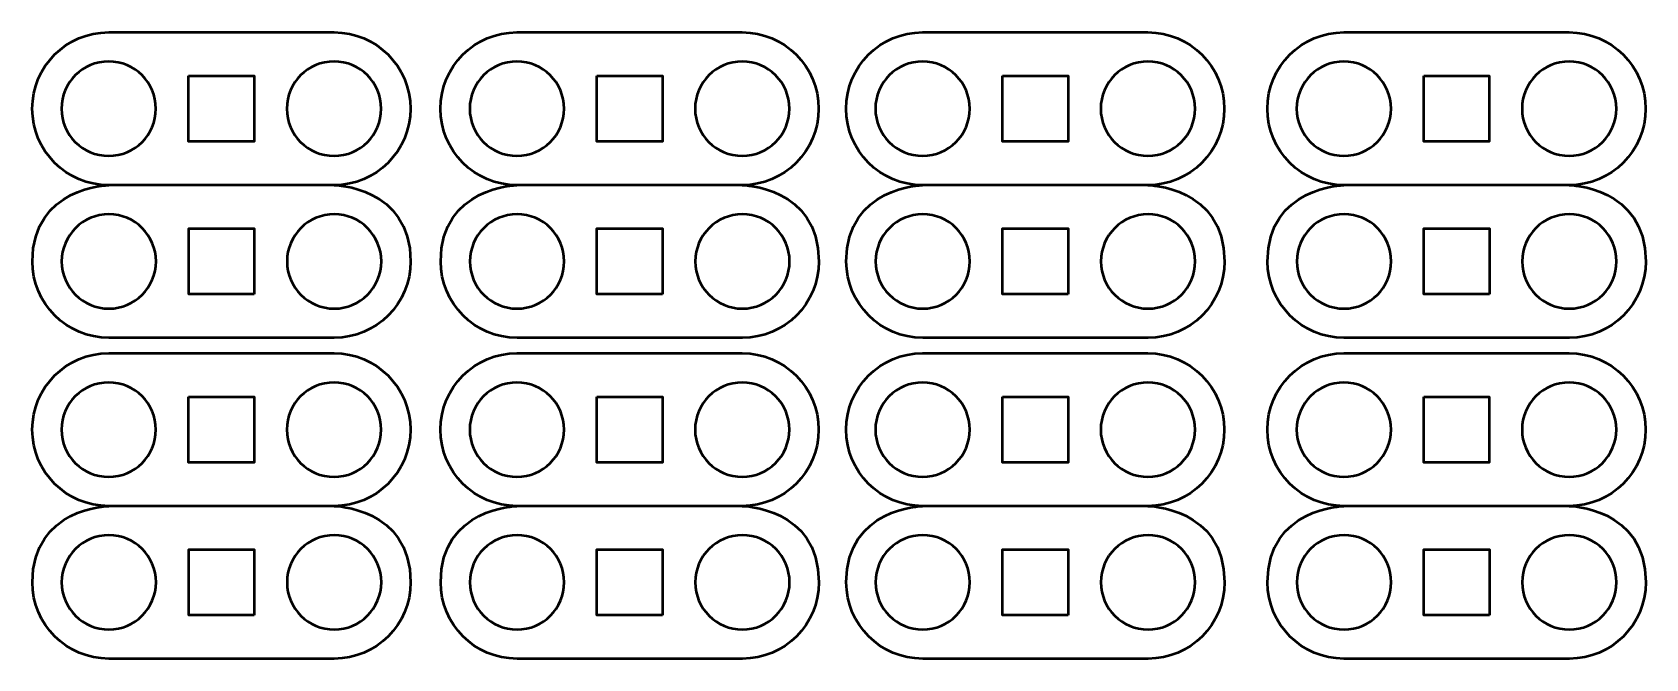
# Model space of a CAD drawing. Header units: inches. Extents: x 589 to 2016, y -1839 to -951.
# Drawn here: x 1224.2 to 1298.1, y -1502.8 to -1474.2 of the extents above; entities that cross this region are included whole.
import ezdxf

# ---------------------------------------------------------------- set-up
doc = ezdxf.new("R2010")
doc.units = ezdxf.units.IN
doc.header["$MEASUREMENT"] = 0
doc.layers.add('Layer 1', color=7, linetype='Continuous')

# ---------------------------------------------------------------- blocks, each defined once
blk = doc.blocks.new('block 27')
at = {"layer": 'Layer 1', "color": 18, "lineweight": 50, "true_color": 0x010101}
for points in [[(1231.382, -1476.152), (1234.386, -1476.152), (1234.386, -1479.156), (1231.382, -1479.156), (1231.382, -1476.152)], [(1238.045, -1481.154), (1227.724, -1481.154)], [(1234.395, -1486.147), (1231.389, -1486.147), (1231.389, -1483.142), (1234.395, -1483.142), (1234.395, -1486.147)]]:
    blk.add_lwpolyline(points, dxfattribs=at)
for points, knots in [([(1238.045, -1481.154), (1239.978, -1481.154), (1241.544, -1479.588), (1241.544, -1477.655), (1241.544, -1475.721), (1239.978, -1474.156), (1238.045, -1474.156), (1238.045, -1474.156), (1227.724, -1474.156), (1227.724, -1474.156), (1225.791, -1474.156), (1224.225, -1475.721), (1224.225, -1477.655), (1224.225, -1479.587), (1225.79, -1481.154), (1227.724, -1481.154), (1227.724, -1481.154), (1224.232, -1481.233), (1224.232, -1484.645), (1224.232, -1486.578), (1225.798, -1488.145), (1227.731, -1488.145), (1227.731, -1488.145), (1238.054, -1488.145), (1238.054, -1488.145), (1239.987, -1488.145), (1241.553, -1486.579), (1241.553, -1484.645), (1241.552, -1481.201), (1238.045, -1481.154), (1238.045, -1481.154)], [0, 0, 0, 0, 1, 1, 1, 2, 2, 2, 3, 3, 3, 4, 4, 4, 5, 5, 5, 6, 6, 6, 7, 7, 7, 8, 8, 8, 9, 9, 9, 10, 10, 10, 10]), ([(1225.564, -1477.655), (1225.564, -1476.461), (1226.531, -1475.494), (1227.724, -1475.494), (1228.918, -1475.494), (1229.885, -1476.461), (1229.885, -1477.655), (1229.885, -1478.848), (1228.918, -1479.815), (1227.724, -1479.815), (1226.531, -1479.815), (1225.564, -1478.848), (1225.564, -1477.655)], [0, 0, 0, 0, 1, 1, 1, 2, 2, 2, 3, 3, 3, 4, 4, 4, 4]), ([(1238.045, -1475.494), (1239.24, -1475.494), (1240.206, -1476.461), (1240.206, -1477.655), (1240.206, -1478.848), (1239.24, -1479.815), (1238.045, -1479.815), (1236.851, -1479.815), (1235.885, -1478.848), (1235.885, -1477.655), (1235.885, -1476.461), (1236.851, -1475.494), (1238.045, -1475.494)], [0, 0, 0, 0, 1, 1, 1, 2, 2, 2, 3, 3, 3, 4, 4, 4, 4]), ([(1227.732, -1486.808), (1226.538, -1486.808), (1225.571, -1485.84), (1225.571, -1484.646), (1225.571, -1483.453), (1226.538, -1482.486), (1227.732, -1482.486), (1228.927, -1482.486), (1229.892, -1483.453), (1229.892, -1484.646), (1229.892, -1485.839), (1228.926, -1486.808), (1227.732, -1486.808)], [0, 0, 0, 0, 1, 1, 1, 2, 2, 2, 3, 3, 3, 4, 4, 4, 4]), ([(1238.053, -1486.808), (1236.858, -1486.808), (1235.893, -1485.84), (1235.893, -1484.646), (1235.893, -1483.453), (1236.858, -1482.486), (1238.053, -1482.486), (1239.247, -1482.486), (1240.213, -1483.453), (1240.213, -1484.646), (1240.213, -1485.839), (1239.246, -1486.808), (1238.053, -1486.808)], [0, 0, 0, 0, 1, 1, 1, 2, 2, 2, 3, 3, 3, 4, 4, 4, 4])]:
    blk.add_open_spline(points, degree=3, knots=knots, dxfattribs=at)
blk = doc.blocks.new('block 28')
at = {"layer": 'Layer 1', "color": 18, "lineweight": 50, "true_color": 0x010101}
for points in [[(1250.08, -1476.152), (1253.083, -1476.152), (1253.083, -1479.156), (1250.08, -1479.156), (1250.08, -1476.152)], [(1256.742, -1481.154), (1246.421, -1481.154)], [(1253.092, -1486.147), (1250.086, -1486.147), (1250.086, -1483.142), (1253.092, -1483.142), (1253.092, -1486.147)]]:
    blk.add_lwpolyline(points, dxfattribs=at)
for points, knots in [([(1256.742, -1481.154), (1258.675, -1481.154), (1260.241, -1479.588), (1260.241, -1477.655), (1260.241, -1475.721), (1258.675, -1474.156), (1256.742, -1474.156), (1256.742, -1474.156), (1246.421, -1474.156), (1246.421, -1474.156), (1244.488, -1474.156), (1242.922, -1475.721), (1242.922, -1477.655), (1242.922, -1479.587), (1244.488, -1481.154), (1246.421, -1481.154), (1246.421, -1481.154), (1242.93, -1481.233), (1242.93, -1484.645), (1242.93, -1486.578), (1244.495, -1488.145), (1246.428, -1488.145), (1246.428, -1488.145), (1256.752, -1488.145), (1256.752, -1488.145), (1258.684, -1488.145), (1260.251, -1486.579), (1260.251, -1484.645), (1260.249, -1481.201), (1256.742, -1481.154), (1256.742, -1481.154)], [0, 0, 0, 0, 1, 1, 1, 2, 2, 2, 3, 3, 3, 4, 4, 4, 5, 5, 5, 6, 6, 6, 7, 7, 7, 8, 8, 8, 9, 9, 9, 10, 10, 10, 10]), ([(1244.261, -1477.655), (1244.261, -1476.461), (1245.228, -1475.494), (1246.421, -1475.494), (1247.615, -1475.494), (1248.582, -1476.461), (1248.582, -1477.655), (1248.582, -1478.848), (1247.615, -1479.815), (1246.421, -1479.815), (1245.229, -1479.815), (1244.261, -1478.848), (1244.261, -1477.655)], [0, 0, 0, 0, 1, 1, 1, 2, 2, 2, 3, 3, 3, 4, 4, 4, 4]), ([(1256.742, -1475.494), (1257.935, -1475.494), (1258.903, -1476.461), (1258.903, -1477.655), (1258.903, -1478.848), (1257.935, -1479.815), (1256.742, -1479.815), (1255.548, -1479.815), (1254.582, -1478.848), (1254.582, -1477.655), (1254.582, -1476.461), (1255.549, -1475.494), (1256.742, -1475.494)], [0, 0, 0, 0, 1, 1, 1, 2, 2, 2, 3, 3, 3, 4, 4, 4, 4]), ([(1246.429, -1486.808), (1245.235, -1486.808), (1244.268, -1485.84), (1244.268, -1484.646), (1244.268, -1483.453), (1245.235, -1482.486), (1246.429, -1482.486), (1247.624, -1482.486), (1248.589, -1483.453), (1248.589, -1484.646), (1248.589, -1485.839), (1247.623, -1486.808), (1246.429, -1486.808)], [0, 0, 0, 0, 1, 1, 1, 2, 2, 2, 3, 3, 3, 4, 4, 4, 4]), ([(1256.75, -1486.808), (1255.554, -1486.808), (1254.591, -1485.84), (1254.591, -1484.646), (1254.591, -1483.453), (1255.554, -1482.486), (1256.75, -1482.486), (1257.944, -1482.486), (1258.911, -1483.453), (1258.911, -1484.646), (1258.911, -1485.839), (1257.944, -1486.808), (1256.75, -1486.808)], [0, 0, 0, 0, 1, 1, 1, 2, 2, 2, 3, 3, 3, 4, 4, 4, 4])]:
    blk.add_open_spline(points, degree=3, knots=knots, dxfattribs=at)
blk = doc.blocks.new('block 29')
at = {"layer": 'Layer 1', "color": 18, "lineweight": 50, "true_color": 0x010101}
for points in [[(1268.659, -1476.152), (1271.663, -1476.152), (1271.663, -1479.156), (1268.659, -1479.156), (1268.659, -1476.152)], [(1275.322, -1481.154), (1265.001, -1481.154)], [(1271.671, -1486.147), (1268.665, -1486.147), (1268.665, -1483.142), (1271.671, -1483.142), (1271.671, -1486.147)]]:
    blk.add_lwpolyline(points, dxfattribs=at)
for points, knots in [([(1275.322, -1481.154), (1277.255, -1481.154), (1278.821, -1479.588), (1278.821, -1477.655), (1278.821, -1475.721), (1277.255, -1474.156), (1275.322, -1474.156), (1275.322, -1474.156), (1265.001, -1474.156), (1265.001, -1474.156), (1263.068, -1474.156), (1261.502, -1475.721), (1261.502, -1477.655), (1261.502, -1479.587), (1263.067, -1481.154), (1265.001, -1481.154), (1265.001, -1481.154), (1261.509, -1481.233), (1261.509, -1484.645), (1261.509, -1486.578), (1263.075, -1488.145), (1265.008, -1488.145), (1265.008, -1488.145), (1275.33, -1488.145), (1275.33, -1488.145), (1277.263, -1488.145), (1278.828, -1486.579), (1278.828, -1484.645), (1278.828, -1481.201), (1275.322, -1481.154), (1275.322, -1481.154)], [0, 0, 0, 0, 1, 1, 1, 2, 2, 2, 3, 3, 3, 4, 4, 4, 5, 5, 5, 6, 6, 6, 7, 7, 7, 8, 8, 8, 9, 9, 9, 10, 10, 10, 10]), ([(1262.841, -1477.655), (1262.841, -1476.461), (1263.807, -1475.494), (1265.001, -1475.494), (1266.194, -1475.494), (1267.161, -1476.461), (1267.161, -1477.655), (1267.161, -1478.848), (1266.194, -1479.815), (1265.001, -1479.815), (1263.808, -1479.815), (1262.841, -1478.848), (1262.841, -1477.655)], [0, 0, 0, 0, 1, 1, 1, 2, 2, 2, 3, 3, 3, 4, 4, 4, 4]), ([(1275.322, -1475.494), (1276.515, -1475.494), (1277.483, -1476.461), (1277.483, -1477.655), (1277.483, -1478.848), (1276.515, -1479.815), (1275.322, -1479.815), (1274.128, -1479.815), (1273.162, -1478.848), (1273.162, -1477.655), (1273.162, -1476.461), (1274.129, -1475.494), (1275.322, -1475.494)], [0, 0, 0, 0, 1, 1, 1, 2, 2, 2, 3, 3, 3, 4, 4, 4, 4]), ([(1265.009, -1486.808), (1263.814, -1486.808), (1262.848, -1485.84), (1262.848, -1484.646), (1262.848, -1483.453), (1263.814, -1482.486), (1265.009, -1482.486), (1266.204, -1482.486), (1267.169, -1483.453), (1267.169, -1484.646), (1267.169, -1485.839), (1266.202, -1486.808), (1265.009, -1486.808)], [0, 0, 0, 0, 1, 1, 1, 2, 2, 2, 3, 3, 3, 4, 4, 4, 4]), ([(1275.33, -1486.808), (1274.134, -1486.808), (1273.169, -1485.84), (1273.169, -1484.646), (1273.169, -1483.453), (1274.136, -1482.486), (1275.33, -1482.486), (1276.524, -1482.486), (1277.489, -1483.453), (1277.489, -1484.646), (1277.489, -1485.839), (1276.523, -1486.808), (1275.33, -1486.808)], [0, 0, 0, 0, 1, 1, 1, 2, 2, 2, 3, 3, 3, 4, 4, 4, 4])]:
    blk.add_open_spline(points, degree=3, knots=knots, dxfattribs=at)
blk = doc.blocks.new('block 31')
at = {"layer": 'Layer 1', "color": 18, "lineweight": 50, "true_color": 0x010101}
for points in [[(1231.382, -1490.843), (1234.386, -1490.843), (1234.386, -1493.849), (1231.382, -1493.849), (1231.382, -1490.843)], [(1238.045, -1495.848), (1227.724, -1495.848)], [(1234.395, -1500.839), (1231.389, -1500.839), (1231.389, -1497.835), (1234.395, -1497.835), (1234.395, -1500.839)]]:
    blk.add_lwpolyline(points, dxfattribs=at)
for points, knots in [([(1238.045, -1495.848), (1239.978, -1495.848), (1241.544, -1494.282), (1241.544, -1492.349), (1241.544, -1490.416), (1239.978, -1488.851), (1238.045, -1488.851), (1238.045, -1488.851), (1227.724, -1488.851), (1227.724, -1488.851), (1225.791, -1488.851), (1224.225, -1490.416), (1224.225, -1492.349), (1224.225, -1494.282), (1225.79, -1495.848), (1227.724, -1495.848), (1227.724, -1495.848), (1224.232, -1495.925), (1224.232, -1499.339), (1224.232, -1501.272), (1225.798, -1502.838), (1227.731, -1502.838), (1227.731, -1502.838), (1238.054, -1502.838), (1238.054, -1502.838), (1239.987, -1502.838), (1241.553, -1501.273), (1241.553, -1499.339), (1241.552, -1495.895), (1238.045, -1495.848), (1238.045, -1495.848)], [0, 0, 0, 0, 1, 1, 1, 2, 2, 2, 3, 3, 3, 4, 4, 4, 5, 5, 5, 6, 6, 6, 7, 7, 7, 8, 8, 8, 9, 9, 9, 10, 10, 10, 10]), ([(1225.564, -1492.35), (1225.564, -1491.156), (1226.531, -1490.189), (1227.724, -1490.189), (1228.918, -1490.189), (1229.885, -1491.156), (1229.885, -1492.35), (1229.885, -1493.543), (1228.918, -1494.51), (1227.724, -1494.51), (1226.531, -1494.51), (1225.564, -1493.542), (1225.564, -1492.35)], [0, 0, 0, 0, 1, 1, 1, 2, 2, 2, 3, 3, 3, 4, 4, 4, 4]), ([(1238.045, -1490.189), (1239.24, -1490.189), (1240.206, -1491.156), (1240.206, -1492.349), (1240.206, -1493.542), (1239.24, -1494.51), (1238.045, -1494.51), (1236.851, -1494.51), (1235.885, -1493.542), (1235.885, -1492.349), (1235.885, -1491.156), (1236.851, -1490.189), (1238.045, -1490.189)], [0, 0, 0, 0, 1, 1, 1, 2, 2, 2, 3, 3, 3, 4, 4, 4, 4]), ([(1227.732, -1501.5), (1226.538, -1501.5), (1225.571, -1500.533), (1225.571, -1499.339), (1225.571, -1498.146), (1226.538, -1497.179), (1227.732, -1497.179), (1228.927, -1497.179), (1229.892, -1498.146), (1229.892, -1499.339), (1229.892, -1500.531), (1228.926, -1501.5), (1227.732, -1501.5)], [0, 0, 0, 0, 1, 1, 1, 2, 2, 2, 3, 3, 3, 4, 4, 4, 4]), ([(1238.053, -1501.5), (1236.858, -1501.5), (1235.893, -1500.533), (1235.893, -1499.339), (1235.893, -1498.146), (1236.858, -1497.179), (1238.053, -1497.179), (1239.247, -1497.179), (1240.213, -1498.146), (1240.213, -1499.339), (1240.213, -1500.531), (1239.246, -1501.5), (1238.053, -1501.5)], [0, 0, 0, 0, 1, 1, 1, 2, 2, 2, 3, 3, 3, 4, 4, 4, 4])]:
    blk.add_open_spline(points, degree=3, knots=knots, dxfattribs=at)
blk = doc.blocks.new('block 32')
at = {"layer": 'Layer 1', "color": 18, "lineweight": 50, "true_color": 0x010101}
for points in [[(1250.08, -1490.843), (1253.083, -1490.843), (1253.083, -1493.849), (1250.08, -1493.849), (1250.08, -1490.843)], [(1256.742, -1495.848), (1246.421, -1495.848)], [(1253.092, -1500.839), (1250.086, -1500.839), (1250.086, -1497.835), (1253.092, -1497.835), (1253.092, -1500.839)]]:
    blk.add_lwpolyline(points, dxfattribs=at)
for points, knots in [([(1256.742, -1495.848), (1258.675, -1495.848), (1260.241, -1494.282), (1260.241, -1492.349), (1260.241, -1490.416), (1258.675, -1488.851), (1256.742, -1488.851), (1256.742, -1488.851), (1246.421, -1488.851), (1246.421, -1488.851), (1244.488, -1488.851), (1242.922, -1490.416), (1242.922, -1492.349), (1242.922, -1494.282), (1244.488, -1495.848), (1246.421, -1495.848), (1246.421, -1495.848), (1242.93, -1495.925), (1242.93, -1499.339), (1242.93, -1501.272), (1244.495, -1502.838), (1246.428, -1502.838), (1246.428, -1502.838), (1256.752, -1502.838), (1256.752, -1502.838), (1258.684, -1502.838), (1260.251, -1501.273), (1260.251, -1499.339), (1260.249, -1495.895), (1256.742, -1495.848), (1256.742, -1495.848)], [0, 0, 0, 0, 1, 1, 1, 2, 2, 2, 3, 3, 3, 4, 4, 4, 5, 5, 5, 6, 6, 6, 7, 7, 7, 8, 8, 8, 9, 9, 9, 10, 10, 10, 10]), ([(1244.261, -1492.35), (1244.261, -1491.156), (1245.228, -1490.189), (1246.421, -1490.189), (1247.615, -1490.189), (1248.582, -1491.156), (1248.582, -1492.35), (1248.582, -1493.543), (1247.615, -1494.51), (1246.421, -1494.51), (1245.229, -1494.51), (1244.261, -1493.542), (1244.261, -1492.35)], [0, 0, 0, 0, 1, 1, 1, 2, 2, 2, 3, 3, 3, 4, 4, 4, 4]), ([(1256.742, -1490.189), (1257.935, -1490.189), (1258.903, -1491.156), (1258.903, -1492.349), (1258.903, -1493.542), (1257.935, -1494.51), (1256.742, -1494.51), (1255.548, -1494.51), (1254.582, -1493.542), (1254.582, -1492.349), (1254.582, -1491.156), (1255.549, -1490.189), (1256.742, -1490.189)], [0, 0, 0, 0, 1, 1, 1, 2, 2, 2, 3, 3, 3, 4, 4, 4, 4]), ([(1246.429, -1501.5), (1245.235, -1501.5), (1244.268, -1500.533), (1244.268, -1499.339), (1244.268, -1498.146), (1245.235, -1497.179), (1246.429, -1497.179), (1247.624, -1497.179), (1248.589, -1498.146), (1248.589, -1499.339), (1248.589, -1500.531), (1247.623, -1501.5), (1246.429, -1501.5)], [0, 0, 0, 0, 1, 1, 1, 2, 2, 2, 3, 3, 3, 4, 4, 4, 4]), ([(1256.75, -1501.5), (1255.554, -1501.5), (1254.591, -1500.533), (1254.591, -1499.339), (1254.591, -1498.146), (1255.554, -1497.179), (1256.75, -1497.179), (1257.944, -1497.179), (1258.911, -1498.146), (1258.911, -1499.339), (1258.911, -1500.531), (1257.944, -1501.5), (1256.75, -1501.5)], [0, 0, 0, 0, 1, 1, 1, 2, 2, 2, 3, 3, 3, 4, 4, 4, 4])]:
    blk.add_open_spline(points, degree=3, knots=knots, dxfattribs=at)
blk = doc.blocks.new('block 33')
at = {"layer": 'Layer 1', "color": 18, "lineweight": 50, "true_color": 0x010101}
for points in [[(1268.659, -1490.843), (1271.663, -1490.843), (1271.663, -1493.849), (1268.659, -1493.849), (1268.659, -1490.843)], [(1275.322, -1495.848), (1265.001, -1495.848)], [(1271.671, -1500.839), (1268.665, -1500.839), (1268.665, -1497.835), (1271.671, -1497.835), (1271.671, -1500.839)]]:
    blk.add_lwpolyline(points, dxfattribs=at)
for points, knots in [([(1275.322, -1495.848), (1277.255, -1495.848), (1278.821, -1494.282), (1278.821, -1492.349), (1278.821, -1490.416), (1277.255, -1488.851), (1275.322, -1488.851), (1275.322, -1488.851), (1265.001, -1488.851), (1265.001, -1488.851), (1263.068, -1488.851), (1261.502, -1490.416), (1261.502, -1492.349), (1261.502, -1494.282), (1263.067, -1495.848), (1265.001, -1495.848), (1265.001, -1495.848), (1261.509, -1495.925), (1261.509, -1499.339), (1261.509, -1501.272), (1263.075, -1502.838), (1265.008, -1502.838), (1265.008, -1502.838), (1275.33, -1502.838), (1275.33, -1502.838), (1277.263, -1502.838), (1278.828, -1501.273), (1278.828, -1499.339), (1278.828, -1495.895), (1275.322, -1495.848), (1275.322, -1495.848)], [0, 0, 0, 0, 1, 1, 1, 2, 2, 2, 3, 3, 3, 4, 4, 4, 5, 5, 5, 6, 6, 6, 7, 7, 7, 8, 8, 8, 9, 9, 9, 10, 10, 10, 10]), ([(1262.841, -1492.35), (1262.841, -1491.156), (1263.807, -1490.189), (1265.001, -1490.189), (1266.194, -1490.189), (1267.161, -1491.156), (1267.161, -1492.35), (1267.161, -1493.543), (1266.194, -1494.51), (1265.001, -1494.51), (1263.808, -1494.51), (1262.841, -1493.542), (1262.841, -1492.35)], [0, 0, 0, 0, 1, 1, 1, 2, 2, 2, 3, 3, 3, 4, 4, 4, 4]), ([(1275.322, -1490.189), (1276.515, -1490.189), (1277.483, -1491.156), (1277.483, -1492.349), (1277.483, -1493.542), (1276.515, -1494.51), (1275.322, -1494.51), (1274.128, -1494.51), (1273.162, -1493.542), (1273.162, -1492.349), (1273.161, -1491.156), (1274.129, -1490.189), (1275.322, -1490.189)], [0, 0, 0, 0, 1, 1, 1, 2, 2, 2, 3, 3, 3, 4, 4, 4, 4]), ([(1265.009, -1501.5), (1263.814, -1501.5), (1262.848, -1500.533), (1262.848, -1499.339), (1262.848, -1498.146), (1263.814, -1497.179), (1265.009, -1497.179), (1266.204, -1497.179), (1267.169, -1498.146), (1267.169, -1499.339), (1267.169, -1500.531), (1266.202, -1501.5), (1265.009, -1501.5)], [0, 0, 0, 0, 1, 1, 1, 2, 2, 2, 3, 3, 3, 4, 4, 4, 4]), ([(1275.33, -1501.5), (1274.134, -1501.5), (1273.169, -1500.533), (1273.169, -1499.339), (1273.169, -1498.146), (1274.136, -1497.179), (1275.33, -1497.179), (1276.524, -1497.179), (1277.489, -1498.146), (1277.489, -1499.339), (1277.489, -1500.531), (1276.523, -1501.5), (1275.33, -1501.5)], [0, 0, 0, 0, 1, 1, 1, 2, 2, 2, 3, 3, 3, 4, 4, 4, 4])]:
    blk.add_open_spline(points, degree=3, knots=knots, dxfattribs=at)
blk = doc.blocks.new('block 60')
at = {"layer": 'Layer 1', "color": 18, "lineweight": 50, "true_color": 0x010101}
for points in [[(1287.954, -1476.152), (1290.958, -1476.152), (1290.958, -1479.156), (1287.954, -1479.156), (1287.954, -1476.152)], [(1294.616, -1481.154), (1284.295, -1481.154)], [(1290.965, -1486.147), (1287.959, -1486.147), (1287.959, -1483.142), (1290.965, -1483.142), (1290.965, -1486.147)]]:
    blk.add_lwpolyline(points, dxfattribs=at)
for points, knots in [([(1294.616, -1481.154), (1296.549, -1481.154), (1298.115, -1479.588), (1298.115, -1477.655), (1298.115, -1475.721), (1296.549, -1474.156), (1294.616, -1474.156), (1294.616, -1474.156), (1284.295, -1474.156), (1284.295, -1474.156), (1282.362, -1474.156), (1280.796, -1475.721), (1280.796, -1477.655), (1280.796, -1479.587), (1282.362, -1481.154), (1284.295, -1481.154), (1284.295, -1481.154), (1280.804, -1481.233), (1280.804, -1484.645), (1280.804, -1486.578), (1282.37, -1488.145), (1284.303, -1488.145), (1284.303, -1488.145), (1294.625, -1488.145), (1294.625, -1488.145), (1296.558, -1488.145), (1298.123, -1486.579), (1298.123, -1484.645), (1298.122, -1481.201), (1294.616, -1481.154), (1294.616, -1481.154)], [0, 0, 0, 0, 1, 1, 1, 2, 2, 2, 3, 3, 3, 4, 4, 4, 5, 5, 5, 6, 6, 6, 7, 7, 7, 8, 8, 8, 9, 9, 9, 10, 10, 10, 10]), ([(1282.135, -1477.655), (1282.135, -1476.461), (1283.101, -1475.494), (1284.296, -1475.494), (1285.489, -1475.494), (1286.456, -1476.461), (1286.456, -1477.655), (1286.456, -1478.848), (1285.489, -1479.815), (1284.296, -1479.815), (1283.102, -1479.815), (1282.135, -1478.848), (1282.135, -1477.655)], [0, 0, 0, 0, 1, 1, 1, 2, 2, 2, 3, 3, 3, 4, 4, 4, 4]), ([(1294.616, -1475.494), (1295.81, -1475.494), (1296.777, -1476.461), (1296.777, -1477.655), (1296.777, -1478.848), (1295.81, -1479.815), (1294.616, -1479.815), (1293.422, -1479.815), (1292.456, -1478.848), (1292.456, -1477.655), (1292.456, -1476.461), (1293.423, -1475.494), (1294.616, -1475.494)], [0, 0, 0, 0, 1, 1, 1, 2, 2, 2, 3, 3, 3, 4, 4, 4, 4]), ([(1284.304, -1486.808), (1283.108, -1486.808), (1282.143, -1485.84), (1282.143, -1484.646), (1282.143, -1483.453), (1283.108, -1482.486), (1284.304, -1482.486), (1285.498, -1482.486), (1286.463, -1483.453), (1286.463, -1484.646), (1286.463, -1485.839), (1285.496, -1486.808), (1284.304, -1486.808)], [0, 0, 0, 0, 1, 1, 1, 2, 2, 2, 3, 3, 3, 4, 4, 4, 4]), ([(1294.624, -1486.808), (1293.429, -1486.808), (1292.464, -1485.84), (1292.464, -1484.646), (1292.464, -1483.453), (1293.43, -1482.486), (1294.624, -1482.486), (1295.818, -1482.486), (1296.784, -1483.453), (1296.784, -1484.646), (1296.784, -1485.839), (1295.818, -1486.808), (1294.624, -1486.808)], [0, 0, 0, 0, 1, 1, 1, 2, 2, 2, 3, 3, 3, 4, 4, 4, 4])]:
    blk.add_open_spline(points, degree=3, knots=knots, dxfattribs=at)
blk = doc.blocks.new('block 61')
at = {"layer": 'Layer 1', "color": 18, "lineweight": 50, "true_color": 0x010101}
for points in [[(1287.954, -1490.843), (1290.958, -1490.843), (1290.958, -1493.849), (1287.954, -1493.849), (1287.954, -1490.843)], [(1294.616, -1495.848), (1284.295, -1495.848)], [(1290.965, -1500.839), (1287.959, -1500.839), (1287.959, -1497.835), (1290.965, -1497.835), (1290.965, -1500.839)]]:
    blk.add_lwpolyline(points, dxfattribs=at)
for points, knots in [([(1294.616, -1495.848), (1296.549, -1495.848), (1298.115, -1494.282), (1298.115, -1492.349), (1298.115, -1490.416), (1296.549, -1488.851), (1294.616, -1488.851), (1294.616, -1488.851), (1284.295, -1488.851), (1284.295, -1488.851), (1282.362, -1488.851), (1280.796, -1490.416), (1280.796, -1492.349), (1280.796, -1494.282), (1282.362, -1495.848), (1284.295, -1495.848), (1284.295, -1495.848), (1280.804, -1495.925), (1280.804, -1499.339), (1280.804, -1501.272), (1282.37, -1502.838), (1284.303, -1502.838), (1284.303, -1502.838), (1294.625, -1502.838), (1294.625, -1502.838), (1296.558, -1502.838), (1298.123, -1501.273), (1298.123, -1499.339), (1298.122, -1495.895), (1294.616, -1495.848), (1294.616, -1495.848)], [0, 0, 0, 0, 1, 1, 1, 2, 2, 2, 3, 3, 3, 4, 4, 4, 5, 5, 5, 6, 6, 6, 7, 7, 7, 8, 8, 8, 9, 9, 9, 10, 10, 10, 10]), ([(1282.135, -1492.35), (1282.135, -1491.156), (1283.101, -1490.189), (1284.296, -1490.189), (1285.489, -1490.189), (1286.456, -1491.156), (1286.456, -1492.35), (1286.456, -1493.543), (1285.489, -1494.51), (1284.296, -1494.51), (1283.102, -1494.51), (1282.135, -1493.542), (1282.135, -1492.35)], [0, 0, 0, 0, 1, 1, 1, 2, 2, 2, 3, 3, 3, 4, 4, 4, 4]), ([(1294.616, -1490.189), (1295.81, -1490.189), (1296.777, -1491.156), (1296.777, -1492.349), (1296.777, -1493.542), (1295.81, -1494.51), (1294.616, -1494.51), (1293.422, -1494.51), (1292.456, -1493.542), (1292.456, -1492.349), (1292.456, -1491.156), (1293.423, -1490.189), (1294.616, -1490.189)], [0, 0, 0, 0, 1, 1, 1, 2, 2, 2, 3, 3, 3, 4, 4, 4, 4]), ([(1284.304, -1501.5), (1283.108, -1501.5), (1282.143, -1500.533), (1282.143, -1499.339), (1282.143, -1498.146), (1283.108, -1497.179), (1284.304, -1497.179), (1285.498, -1497.179), (1286.463, -1498.146), (1286.463, -1499.339), (1286.463, -1500.531), (1285.496, -1501.5), (1284.304, -1501.5)], [0, 0, 0, 0, 1, 1, 1, 2, 2, 2, 3, 3, 3, 4, 4, 4, 4]), ([(1294.624, -1501.5), (1293.429, -1501.5), (1292.464, -1500.533), (1292.464, -1499.339), (1292.464, -1498.146), (1293.43, -1497.179), (1294.624, -1497.179), (1295.818, -1497.179), (1296.784, -1498.146), (1296.784, -1499.339), (1296.784, -1500.531), (1295.818, -1501.5), (1294.624, -1501.5)], [0, 0, 0, 0, 1, 1, 1, 2, 2, 2, 3, 3, 3, 4, 4, 4, 4])]:
    blk.add_open_spline(points, degree=3, knots=knots, dxfattribs=at)

msp = doc.modelspace()

# ---------------------------------------------------------------- block references
at = {"layer": 'Layer 1'}
for name in ['block 27', 'block 28', 'block 29', 'block 60', 'block 31', 'block 32', 'block 33', 'block 61']:
    msp.add_blockref(name, (0, 0), dxfattribs=at)

doc.saveas('drawing.dxf')
